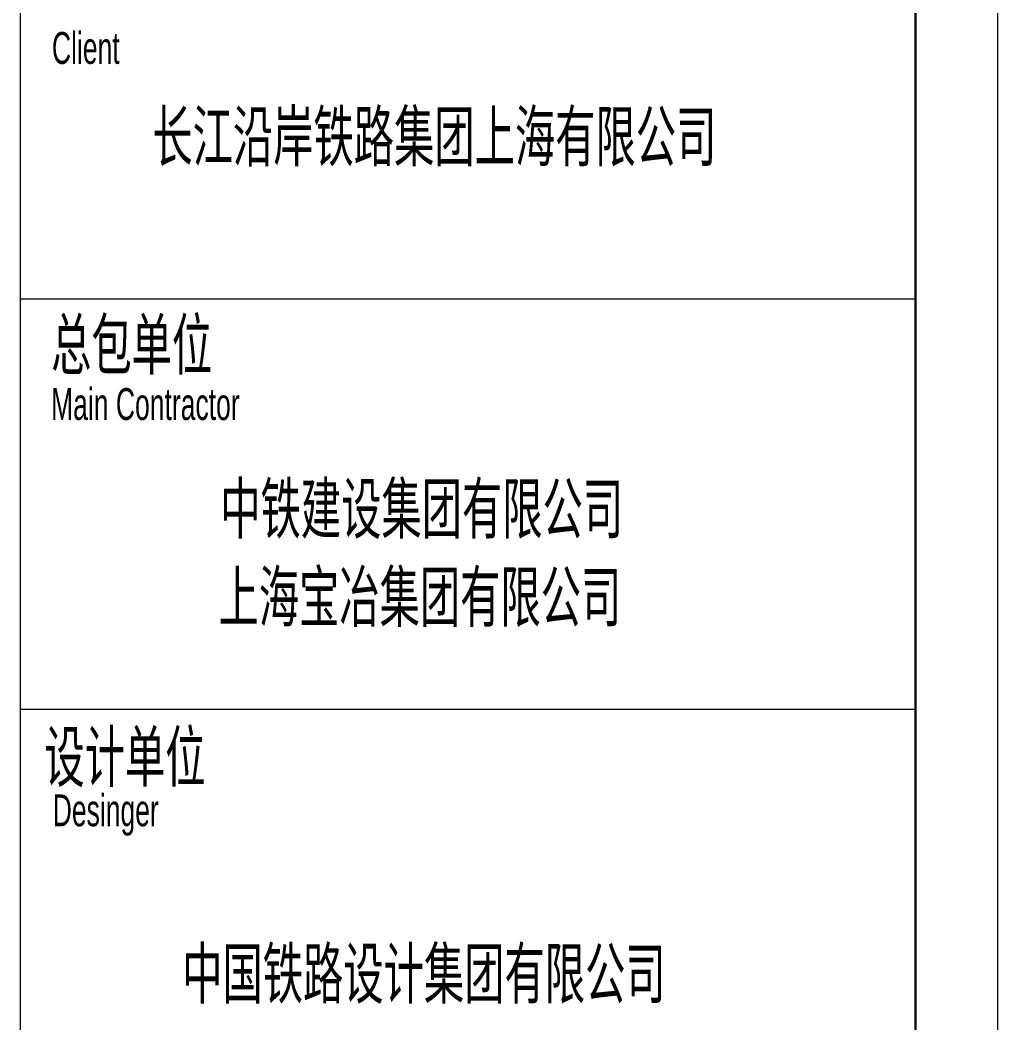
# Model space of a CAD drawing. Header units: millimetres. Extents: x 48 to 11980, y 100 to 8500.
# Drawn here: x 10798 to 11980, y 4918 to 6130 of the extents above; entities that cross this region are included whole.
import ezdxf

# ---------------------------------------------------------------- set-up
doc = ezdxf.new("R2010")
doc.units = ezdxf.units.MM
doc.linetypes.add('XKITLINE00', pattern=[0])
doc.layers.add('DrawingSheet', color=5, linetype='Continuous', lineweight=0)
doc.layers.add('OtherObjectType', color=1, linetype='Continuous', lineweight=0)
doc.styles.add('$TD_AUDIT_GENERATED_(E8)', font='ARIAL.TTF')

# ---------------------------------------------------------------- blocks, each defined once
blk = doc.blocks.new('*A3')
at = {"layer": 'DrawingSheet', "color": 5, "linetype": 'XKITLINE00', "lineweight": 0}
blk.add_line((11980, 100), (11980, 8500), dxfattribs=at)
blk = doc.blocks.new('*A5')
at = {"layer": 'OtherObjectType', "color": 7, "linetype": 'XKITLINE00', "lineweight": 0}
for p, q in [((11980, 100), (11980, 8500)), ((10798, 8406), (10798, 192)), ((11879.4, 8406), (11879.4, 192)), ((11880.6, 8407), (11880.6, 193)), ((10798, 5793.3), (11879.4, 5793.3)), ((10798, 5297.3), (11879.4, 5297.3))]:
    blk.add_line(p, q, dxfattribs=at)
at = {"layer": 'OtherObjectType', "color": 7, "style": '$TD_AUDIT_GENERATED_(E8)', "width": 0.595}
for s, height, p in [('Client', 38.54, (10836.5, 6077.5)), ('\\M+5B3A4\\M+5BDAD\\M+5D1D8\\M+5B0B6\\M+5CCFA\\M+5C2B7\\M+5BCAF\\M+5CDC5\\M+5C9CF\\M+5BAA3\\M+5D3D0\\M+5CFDE\\M+5B9AB\\M+5CBBE', 60, (10957.9, 5960)), ('\\M+5D7DC\\M+5B0FC\\M+5B5A5\\M+5CEBB', 60, (10835.5, 5708.3)), ('Main Contractor', 38.545, (10835.5, 5647)), ('\\M+5D6D0\\M+5CCFA\\M+5BDA8\\M+5C9E8\\M+5BCAF\\M+5CDC5\\M+5D3D0\\M+5CFDE\\M+5B9AB\\M+5CBBE', 60, (11040, 5510)), ('\\M+5C9CF\\M+5BAA3\\M+5B1A6\\M+5D2B1\\M+5BCAF\\M+5CDC5\\M+5D3D0\\M+5CFDE\\M+5B9AB\\M+5CBBE', 60, (11037.8, 5403.4)), ('\\M+5C9E8\\M+5BCC6\\M+5B5A5\\M+5CEBB', 60, (10827.4, 5210)), ('Desinger', 38.54, (10837.5, 5155.9)), ('\\M+5D6D0\\M+5B9FA\\M+5CCFA\\M+5C2B7\\M+5C9E8\\M+5BCC6\\M+5BCAF\\M+5CDC5\\M+5D3D0\\M+5CFDE\\M+5B9AB\\M+5CBBE', 60, (10994, 4948))]:
    blk.add_text(s, height=height, dxfattribs=at).set_placement(p)

msp = doc.modelspace()

# ---------------------------------------------------------------- block references
at = {"lineweight": 0}
for name in ['*A3', '*A5']:
    msp.add_blockref(name, (0, 0), dxfattribs=at)

doc.saveas('drawing.dxf')
